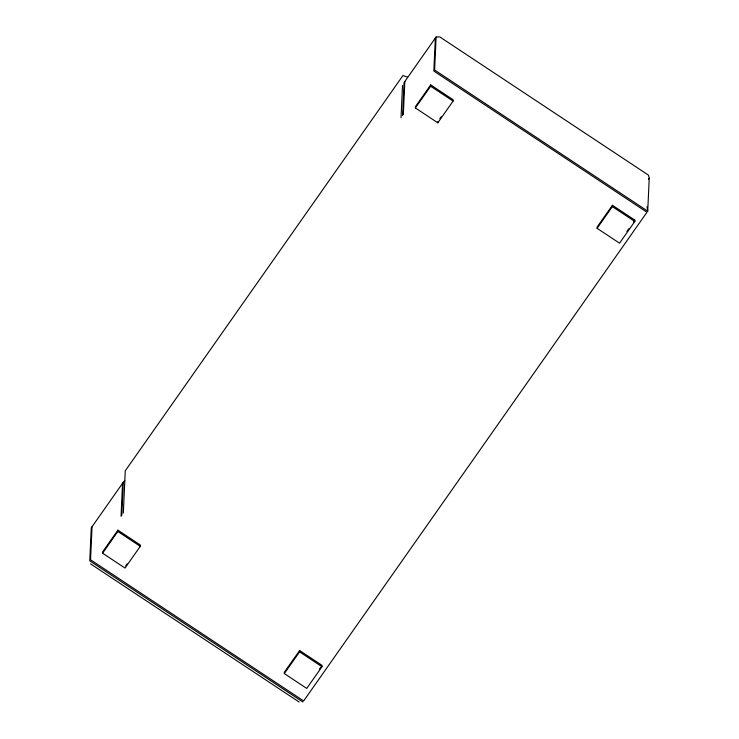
<?xml version="1.0" encoding="UTF-8"?>
<svg xmlns="http://www.w3.org/2000/svg" width="739" height="739" viewBox="0 0 739 739"><rect width="100%" height="100%" fill="white"/><g stroke="black" fill="none" stroke-linecap="round" stroke-linejoin="round"><path stroke-width="1.11" d="M92.033 526.75L90.537 559.765L303.655 700.941L646.967 212.25L433.848 71.073L435.345 38.059M102.592 553.197L102.647 551.876L117.907 530.159L140.345 545.012L140.281 546.333L125.02 568.051L102.592 553.197L117.852 531.48L117.907 530.159M121.048 516.321L122.554 483.306M121.815 515.24L123.311 482.225L124.808 480.71M123.339 513.069L125.26 470.808L402.958 75.517L407.503 77.161M284.303 673.571L284.367 672.25L299.618 650.523L322.056 665.386L321.992 666.707L306.74 688.425L284.303 673.571L299.563 651.844L299.618 650.523M401.046 117.769L402.515 85.419M402.57 115.598L404.067 82.583L436.112 36.978L439.844 36.95L648.482 175.152L649.23 178.154L647.724 211.169L434.606 69.993L436.112 36.978M403.328 114.517L404.833 81.502M415.383 107.949L415.447 106.628L430.708 84.911L453.136 99.765L453.081 101.086L437.821 122.813L415.383 107.949L430.643 86.232L430.708 84.911M437.821 122.813L437.876 121.492M597.094 228.323L597.158 227.002L612.419 205.285L634.847 220.139L634.792 221.46L619.531 243.177L597.094 228.323L612.354 206.606L612.419 205.285M123.311 482.225L91.276 527.831L89.77 560.846L302.888 702.022M125.75 565.788L127.071 563.903M439.871 118.656L441.192 116.771M648.463 179.235L649.23 178.154M319.405 669.164L320.726 667.28M626.884 231.473L628.88 228.637M633.526 222.033L634.847 220.139M430.643 86.232L453.081 101.086M612.354 206.606L634.792 221.46M117.852 531.48L140.281 546.333M299.563 651.844L321.992 666.707M90.518 563.848L299.156 702.05M647.041 206.846L647.724 211.169"/></g></svg>
